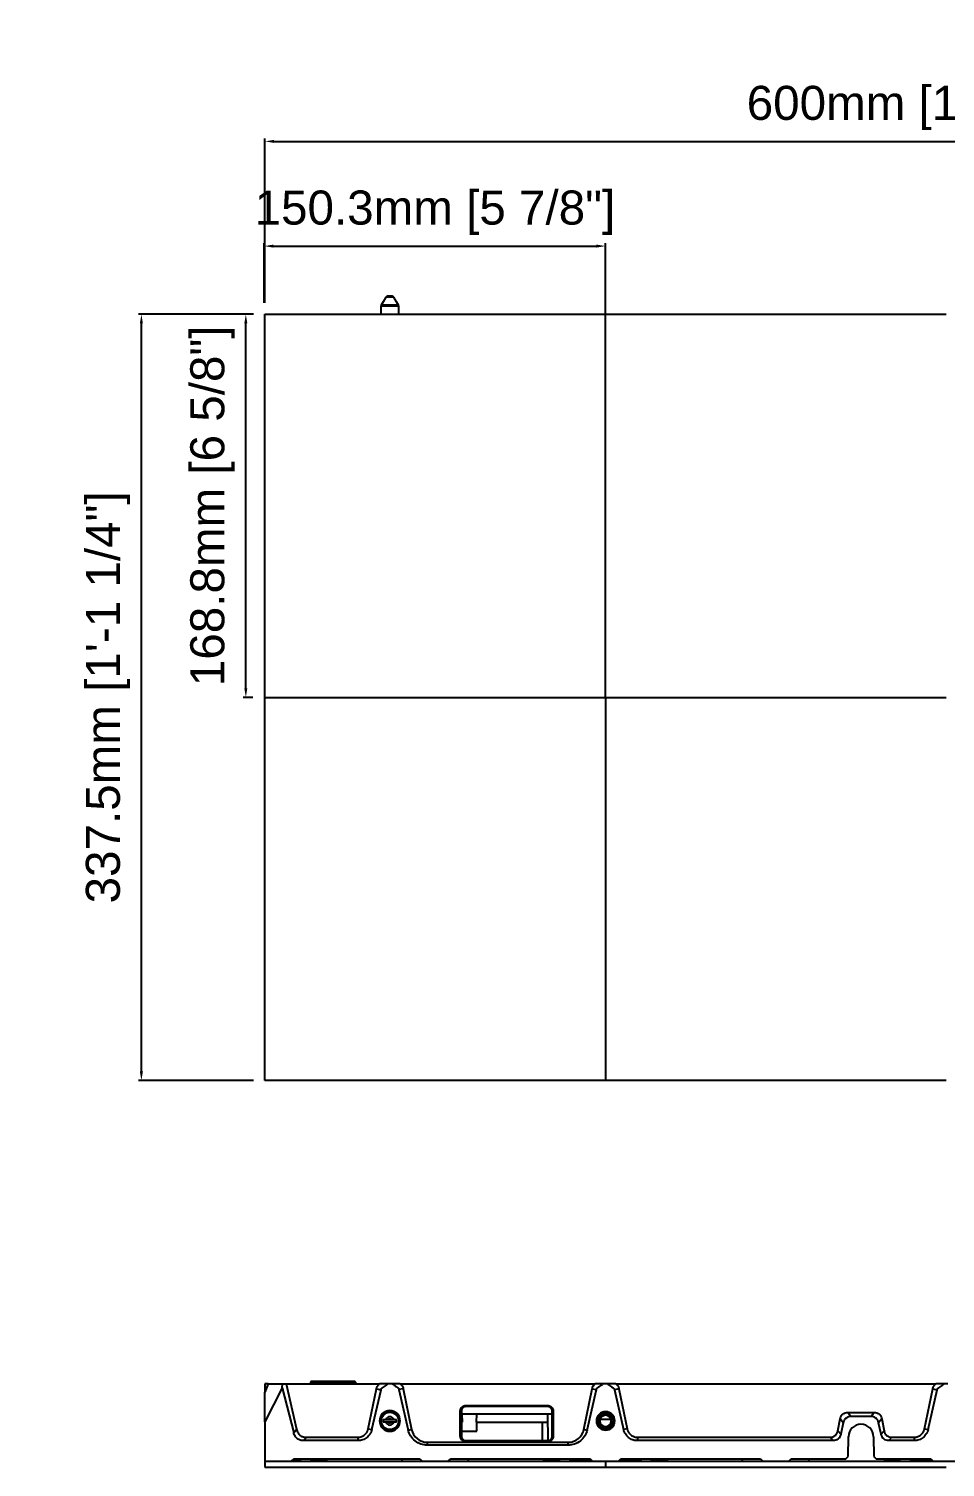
# Model space of a CAD drawing. Header units: millimetres. Extents: x 9226 to 36041, y 16031 to 21779.
# Drawn here: x 9997 to 10400, y 16744 to 17378 of the extents above; entities that cross this region are included whole.
import ezdxf

# ---------------------------------------------------------------- set-up
doc = ezdxf.new("R2010")
doc.units = ezdxf.units.MM
doc.styles.get("Standard").update_dxf_attribs({"font": 'arial.ttf'})
doc.dimstyles.new('ISO-15', dxfattribs={"dimtxt": 15, "dimasz": 4, "dimexe": 1.25, "dimexo": 5, "dimgap": 5, "dimtad": 1, "dimtoh": 1, "dimdec": 1, "dimdsep": 46, "dimtxsty": 'Standard', "dimcen": 2.5, "dimadec": 0, "dimazin": 0, "dimtfac": 1, "dimtdec": 1, "dimtmove": 0, "dimatfit": 3, "dimfxl": 1, "dimarcsym": 0})

# ---------------------------------------------------------------- blocks, each defined once
blk = doc.blocks.new('*D286')
at = {"color": 0, "lineweight": -2, "transparency": 16777216}
for p, q in [((10100.25, 17257.18), (10100.25, 17283.43)), ((10250.55, 17257.18), (10250.55, 17283.43)), ((10104.25, 17282.18), (10246.55, 17282.18))]:
    blk.add_line(p, q, dxfattribs=at)
at = {"color": 0, "transparency": 16777216}
for points in [[(10104.25, 17282.84), (10104.25, 17281.51), (10100.25, 17282.18)], [(10246.55, 17282.84), (10246.55, 17281.51), (10250.55, 17282.18)]]:
    blk.add_solid(points, dxfattribs=at)
at = {"layer": 'Defpoints', "color": 0, "transparency": 16777216}
for p in [(10250.55, 17282.18), (10100.25, 17252.18), (10250.55, 17252.18)]:
    blk.add_point(p, dxfattribs=at)
at = {"color": 0, "lineweight": -3, "transparency": 16777216, "insert": (10175.4, 17296.89), "char_height": 15, "attachment_point": 5}
blk.add_mtext('150.3mm [5 7/8"]', dxfattribs=at)
blk = doc.blocks.new('*D287')
at = {"color": 0, "lineweight": -2, "transparency": 16777216}
for p, q in [((10100.55, 17257.18), (10100.55, 17329.54)), ((10104.55, 17328.29), (10696.55, 17328.29)), ((10700.55, 17257.18), (10700.55, 17329.54))]:
    blk.add_line(p, q, dxfattribs=at)
at = {"color": 0, "transparency": 16777216}
for points in [[(10104.55, 17328.96), (10104.55, 17327.62), (10100.55, 17328.29)], [(10696.55, 17328.96), (10696.55, 17327.62), (10700.55, 17328.29)]]:
    blk.add_solid(points, dxfattribs=at)
at = {"layer": 'Defpoints', "color": 0, "transparency": 16777216}
for p in [(10700.55, 17328.29), (10100.55, 17252.18), (10700.55, 17252.18)]:
    blk.add_point(p, dxfattribs=at)
at = {"color": 0, "lineweight": -3, "transparency": 16777216, "insert": (10400.55, 17343), "char_height": 15, "attachment_point": 5}
blk.add_mtext('600mm [1\'-11 5/8"]', dxfattribs=at)
blk = doc.blocks.new('*D288')
at = {"color": 0, "lineweight": -2, "transparency": 16777216}
for p, q in [((10095.55, 17252.18), (10090.87, 17252.18)), ((10092.12, 17087.43), (10092.12, 17248.18)), ((10095.25, 17083.43), (10090.87, 17083.43))]:
    blk.add_line(p, q, dxfattribs=at)
at = {"color": 0, "transparency": 16777216}
for points in [[(10091.45, 17248.18), (10092.78, 17248.18), (10092.12, 17252.18)], [(10091.45, 17087.43), (10092.78, 17087.43), (10092.12, 17083.43)]]:
    blk.add_solid(points, dxfattribs=at)
at = {"layer": 'Defpoints', "color": 0, "transparency": 16777216}
for p in [(10092.12, 17252.18), (10100.55, 17252.18), (10100.25, 17083.43)]:
    blk.add_point(p, dxfattribs=at)
at = {"color": 0, "lineweight": -3, "transparency": 16777216, "insert": (10077.41, 17167.8), "char_height": 15, "attachment_point": 5, "rotation": 90}
blk.add_mtext('168.8mm [6 5/8"]', dxfattribs=at)
blk = doc.blocks.new('*D289')
at = {"color": 0, "lineweight": -2, "transparency": 16777216}
for p, q in [((10095.25, 17252.18), (10044.87, 17252.18)), ((10046.12, 16918.68), (10046.12, 17248.18)), ((10095.55, 16914.68), (10044.87, 16914.68))]:
    blk.add_line(p, q, dxfattribs=at)
at = {"color": 0, "transparency": 16777216}
for points in [[(10045.45, 17248.18), (10046.78, 17248.18), (10046.12, 17252.18)], [(10045.45, 16918.68), (10046.78, 16918.68), (10046.12, 16914.68)]]:
    blk.add_solid(points, dxfattribs=at)
at = {"layer": 'Defpoints', "color": 0, "transparency": 16777216}
for p in [(10046.12, 17252.18), (10100.25, 17252.18), (10100.55, 16914.68)]:
    blk.add_point(p, dxfattribs=at)
at = {"color": 0, "lineweight": -3, "transparency": 16777216, "insert": (10031.41, 17083.43), "char_height": 15, "attachment_point": 5, "rotation": 90}
blk.add_mtext('337.5mm [1\'-1 1/4"]', dxfattribs=at)

msp = doc.modelspace()

# ---------------------------------------------------------------- linework, layer by layer
at = {"color": 3, "lineweight": -3, "ltscale": 40}
msp.add_line((10250.553, 17252.476), (10250.553, 17282.676), dxfattribs=at)
msp.add_line((10250.553, 17252.476), (10250.553, 17282.676), dxfattribs=at)
at = {"color": 7, "linetype": 'Continuous', "lineweight": -3}
for p, q in [((10152.585, 17257.676), (10151.737, 17256.208)), ((10152.585, 17257.676), (10152.646, 17257.676)), ((10153.841, 17259.676), (10152.646, 17257.676)), ((10157.265, 17259.676), (10153.841, 17259.676)), ((10158.46, 17257.676), (10157.265, 17259.676)), ((10158.46, 17257.676), (10158.522, 17257.676)), ((10159.369, 17256.208), (10158.522, 17257.676)), ((10100.553, 17083.426), (10100.553, 17252.176)), ((10100.553, 17252.176), (10250.553, 17252.176)), ((10151.603, 17255.708), (10151.603, 17252.176)), ((10159.503, 17252.176), (10159.503, 17255.708)), ((10250.553, 17083.426), (10250.553, 17252.176)), ((10250.553, 17252.176), (10400.553, 17252.176)), ((10100.553, 16914.676), (10100.553, 17083.426)), ((10100.553, 17083.426), (10250.553, 17083.426)), ((10250.553, 17083.426), (10250.553, 16914.676)), ((10250.553, 17083.426), (10400.553, 17083.426)), ((10250.553, 16914.676), (10100.553, 16914.676)), ((10400.553, 16914.676), (10250.553, 16914.676)), ((10125.553, 16782.076), (10120.772, 16782.076)), ((10125.553, 16782.076), (10125.553, 16781.498)), ((10135.534, 16782.076), (10125.553, 16782.076)), ((10135.534, 16782.076), (10135.534, 16781.498)), ((10140.334, 16782.076), (10135.553, 16782.076)), ((10101.898, 16781.076), (10100.553, 16777.474)), ((10101.888, 16781.076), (10100.553, 16781.076)), ((10108.095, 16779.398), (10100.553, 16764.376)), ((10100.553, 16778.51), (10100.553, 16777.474)), ((10100.553, 16764.376), (10100.553, 16777.474)), ((10101.898, 16781.076), (10108.311, 16781.076)), ((10108.095, 16779.398), (10108.311, 16781.076)), ((10108.095, 16779.398), (10113.2, 16759.528)), ((10108.311, 16781.076), (10109.848, 16781.076)), ((10109.848, 16781.076), (10114.436, 16761.121)), ((10109.848, 16781.076), (10151.023, 16781.076)), ((10120.59, 16781.498), (10120.553, 16781.076)), ((10125.553, 16781.498), (10120.59, 16781.498)), ((10135.534, 16781.498), (10125.553, 16781.498)), ((10125.553, 16781.498), (10125.553, 16781.076)), ((10135.534, 16781.498), (10135.534, 16781.076)), ((10140.516, 16781.498), (10140.553, 16781.076)), ((10146.069, 16761.321), (10149.652, 16778.971)), ((10147.627, 16760.963), (10151.66, 16778.51)), ((10149.652, 16778.971), (10151.66, 16778.51)), ((10154.765, 16781.076), (10151.023, 16781.076)), ((10156.688, 16781.076), (10154.765, 16781.076)), ((10161.454, 16778.971), (10159.547, 16778.638)), ((10159.547, 16778.638), (10163.634, 16760.726)), ((10160.081, 16781.076), (10246.026, 16781.076)), ((10161.454, 16778.971), (10165.105, 16760.983)), ((10241.001, 16760.983), (10244.652, 16778.971)), ((10242.472, 16760.726), (10246.56, 16778.638)), ((10244.652, 16778.971), (10246.56, 16778.638)), ((10251.341, 16781.076), (10249.418, 16781.076)), ((10255.083, 16781.076), (10251.341, 16781.076)), ((10256.454, 16778.971), (10254.446, 16778.51)), ((10254.446, 16778.51), (10258.479, 16760.963)), ((10255.083, 16781.076), (10396.023, 16781.076)), ((10256.454, 16778.971), (10260.037, 16761.321)), ((10391.069, 16761.321), (10394.652, 16778.971)), ((10392.627, 16760.963), (10396.66, 16778.51)), ((10394.652, 16778.971), (10396.66, 16778.51)), ((10399.765, 16781.076), (10396.023, 16781.076)), ((10401.341, 16781.076), (10399.765, 16781.076)), ((10155.553, 16768.826), (10155.553, 16769.326)), ((10189.053, 16771.563), (10225.053, 16771.563)), ((10189.053, 16771.076), (10189.053, 16771.563)), ((10225.053, 16771.076), (10189.053, 16771.076)), ((10225.053, 16771.563), (10225.053, 16771.076)), ((10100.553, 16764.376), (10100.553, 16746.976)), ((10152.646, 16765.376), (10153.841, 16765.376)), ((10153.841, 16764.176), (10152.646, 16764.176)), ((10154.819, 16765.376), (10156.287, 16765.376)), ((10156.287, 16764.176), (10154.819, 16764.176)), ((10157.265, 16765.376), (10158.46, 16765.376)), ((10158.46, 16764.176), (10157.265, 16764.176)), ((10186.579, 16758.088), (10186.579, 16769.088)), ((10187.053, 16769.076), (10187.053, 16758.076)), ((10227.053, 16767.776), (10187.053, 16767.776)), ((10187.053, 16764.276), (10187.327, 16764.276)), ((10187.262, 16760.326), (10187.193, 16764.276)), ((10187.282, 16767.776), (10187.327, 16764.276)), ((10193.779, 16764.276), (10193.825, 16767.776)), ((10193.779, 16764.276), (10225.193, 16764.276)), ((10193.845, 16760.326), (10193.913, 16764.276)), ((10222.853, 16756.076), (10222.71, 16764.276)), ((10225.335, 16756.12), (10225.132, 16767.776)), ((10227.053, 16758.076), (10227.053, 16769.076)), ((10227.528, 16769.088), (10227.528, 16758.088)), ((10248.199, 16763.935), (10248.171, 16765.534)), ((10248.185, 16765.576), (10252.922, 16765.576)), ((10250.553, 16768.326), (10250.553, 16768.826)), ((10250.553, 16767.276), (10250.553, 16767.776)), ((10252.935, 16765.534), (10252.908, 16763.935)), ((10352.899, 16760.44), (10353.885, 16765.657)), ((10355.267, 16763.946), (10353.885, 16765.657)), ((10355.267, 16763.946), (10354.17, 16758.865)), ((10357.28, 16768.522), (10358.723, 16766.735)), ((10357.28, 16768.522), (10368.826, 16768.522)), ((10367.384, 16766.735), (10358.723, 16766.735)), ((10367.384, 16766.735), (10368.826, 16768.522)), ((10372.221, 16765.657), (10370.84, 16763.946)), ((10371.936, 16758.865), (10370.84, 16763.946)), ((10372.221, 16765.657), (10373.207, 16760.44)), ((10113.2, 16759.528), (10114.436, 16761.121)), ((10118.815, 16757.576), (10117.652, 16756.076)), ((10118.815, 16757.576), (10141.487, 16757.576)), ((10141.487, 16757.576), (10141.487, 16756.076)), ((10146.069, 16761.321), (10147.627, 16760.963)), ((10155.553, 16760.726), (10155.553, 16760.226)), ((10163.634, 16760.726), (10165.105, 16760.983)), ((10187.262, 16760.326), (10193.845, 16760.326)), ((10241.001, 16760.983), (10242.472, 16760.726)), ((10250.553, 16762.276), (10250.553, 16761.776)), ((10250.553, 16761.226), (10250.553, 16760.726)), ((10260.037, 16761.321), (10258.479, 16760.963)), ((10264.619, 16757.576), (10264.619, 16756.076)), ((10264.619, 16757.576), (10349.503, 16757.576)), ((10350.714, 16756.076), (10349.503, 16757.576)), ((10352.899, 16760.44), (10354.17, 16758.865)), ((10357.401, 16749.075), (10357.553, 16757.776)), ((10357.553, 16757.776), (10357.556, 16757.967)), ((10368.553, 16757.776), (10368.55, 16757.967)), ((10368.553, 16757.776), (10368.705, 16749.075)), ((10371.936, 16758.865), (10373.207, 16760.44)), ((10376.603, 16757.576), (10375.392, 16756.076)), ((10376.603, 16757.576), (10386.487, 16757.576)), ((10386.487, 16757.576), (10386.487, 16756.076)), ((10391.069, 16761.321), (10392.627, 16760.963)), ((10141.487, 16756.076), (10117.652, 16756.076)), ((10171.966, 16755.377), (10171.966, 16754.078)), ((10171.966, 16755.377), (10234.141, 16755.377)), ((10234.141, 16754.078), (10171.966, 16754.078)), ((10189.053, 16756.076), (10189.053, 16755.614)), ((10189.053, 16756.076), (10225.053, 16756.076)), ((10225.053, 16755.614), (10189.053, 16755.614)), ((10225.053, 16755.614), (10225.053, 16756.076)), ((10234.141, 16754.078), (10234.141, 16755.377)), ((10350.714, 16756.076), (10264.619, 16756.076)), ((10386.487, 16756.076), (10375.392, 16756.076)), ((10100.553, 16746.976), (10250.553, 16746.976)), ((10100.553, 16746.976), (10100.553, 16744.376)), ((10100.553, 16746.976), (10112.253, 16746.976)), ((10100.553, 16744.376), (10250.553, 16744.376)), ((10112.253, 16746.976), (10113.353, 16748.076)), ((10113.253, 16747.976), (10116.553, 16747.976)), ((10113.353, 16748.076), (10168.753, 16748.076)), ((10115.553, 16746.976), (10115.553, 16747.976)), ((10116.553, 16747.976), (10116.553, 16748.076)), ((10120.491, 16747.676), (10120.484, 16748.076)), ((10120.491, 16747.676), (10122.991, 16747.676)), ((10121.803, 16747.676), (10121.803, 16746.976)), ((10122.991, 16747.676), (10122.984, 16748.076)), ((10122.991, 16747.676), (10128.115, 16747.676)), ((10124.303, 16747.676), (10124.303, 16746.976)), ((10126.803, 16747.676), (10126.803, 16746.976)), ((10128.115, 16747.676), (10128.122, 16748.076)), ((10160.903, 16746.976), (10160.903, 16748.076)), ((10168.753, 16748.076), (10169.853, 16746.976)), ((10169.853, 16746.976), (10181.253, 16746.976)), ((10181.253, 16746.976), (10182.353, 16748.076)), ((10182.353, 16748.076), (10243.753, 16748.076)), ((10190.203, 16746.976), (10190.203, 16748.076)), ((10223, 16747.676), (10222.993, 16748.076)), ((10223, 16747.676), (10225.483, 16747.676)), ((10224.303, 16747.676), (10224.303, 16746.976)), ((10225.483, 16747.676), (10225.476, 16748.076)), ((10225.483, 16747.676), (10230.624, 16747.676)), ((10226.803, 16747.676), (10226.803, 16746.976)), ((10229.303, 16747.676), (10229.303, 16746.976)), ((10230.624, 16747.676), (10230.631, 16748.076)), ((10234.553, 16748.076), (10234.553, 16747.976)), ((10234.553, 16747.976), (10243.853, 16747.976)), ((10235.553, 16747.976), (10235.553, 16746.976)), ((10243.553, 16746.976), (10243.553, 16747.976)), ((10243.753, 16748.076), (10244.853, 16746.976)), ((10244.853, 16746.976), (10256.253, 16746.976)), ((10250.553, 16746.976), (10400.553, 16746.976)), ((10250.553, 16746.976), (10250.553, 16744.376)), ((10250.553, 16744.376), (10400.553, 16744.376)), ((10256.253, 16746.976), (10257.353, 16748.076)), ((10257.253, 16747.976), (10266.553, 16747.976)), ((10257.353, 16748.076), (10318.753, 16748.076)), ((10257.553, 16747.976), (10257.553, 16746.976)), ((10265.553, 16746.976), (10265.553, 16747.976)), ((10266.553, 16747.976), (10266.553, 16748.076)), ((10270.404, 16747.676), (10270.397, 16748.076)), ((10270.404, 16747.676), (10275.702, 16747.676)), ((10271.803, 16747.676), (10271.803, 16746.976)), ((10274.303, 16747.676), (10274.303, 16746.976)), ((10275.702, 16747.676), (10275.709, 16748.076)), ((10275.702, 16747.676), (10278.106, 16747.676)), ((10276.803, 16747.676), (10276.803, 16746.976)), ((10278.106, 16747.676), (10278.113, 16748.076)), ((10310.903, 16746.976), (10310.903, 16748.076)), ((10318.753, 16748.076), (10319.853, 16746.976)), ((10319.853, 16746.976), (10331.253, 16746.976)), ((10331.253, 16746.976), (10332.353, 16748.076)), ((10332.353, 16748.076), (10356.384, 16748.076)), ((10340.203, 16746.976), (10340.203, 16748.076)), ((10356.384, 16748.076), (10357.401, 16749.075)), ((10368.705, 16749.075), (10369.722, 16748.076)), ((10369.722, 16748.076), (10393.753, 16748.076)), ((10373.105, 16747.676), (10373.098, 16748.076)), ((10373.105, 16747.676), (10378.002, 16747.676)), ((10374.303, 16747.676), (10374.303, 16746.976)), ((10376.803, 16747.676), (10376.803, 16746.976)), ((10378.002, 16747.676), (10378.009, 16748.076)), ((10378.002, 16747.676), (10380.502, 16747.676)), ((10379.303, 16747.676), (10379.303, 16746.976)), ((10380.502, 16747.676), (10380.509, 16748.076)), ((10384.553, 16748.076), (10384.553, 16747.976)), ((10384.553, 16747.976), (10393.853, 16747.976)), ((10385.553, 16747.976), (10385.553, 16746.976)), ((10393.553, 16746.976), (10393.553, 16747.976)), ((10393.753, 16748.076), (10394.853, 16746.976)), ((10394.853, 16746.976), (10406.253, 16746.976))]:
    msp.add_line(p, q, dxfattribs=at)
at = {"color": 8, "linetype": 'Continuous', "lineweight": -3}
for p, q in [((10159.503, 17255.708), (10151.603, 17255.708)), ((10155.519, 17256.208), (10151.737, 17256.208)), ((10159.369, 17256.208), (10155.519, 17256.208)), ((10100.975, 16778.604), (10100.553, 16778.51))]:
    msp.add_line(p, q, dxfattribs=at)
at = {"color": 7, "linetype": 'Continuous', "lineweight": -3, "flags": 128}
for points in [[(10187.053, 16769.076), (10186.787, 16769.083), (10186.579, 16769.088)], [(10227.528, 16769.088), (10227.262, 16769.081), (10227.053, 16769.076)], [(10187.053, 16758.076), (10186.787, 16758.083), (10186.579, 16758.088)], [(10227.528, 16758.088), (10227.262, 16758.081), (10227.053, 16758.076)]]:
    msp.add_lwpolyline(points, dxfattribs=at)
at = {"color": 7, "linetype": 'Continuous', "lineweight": -3}
for radius in [3.95, 3.816]:
    msp.add_circle((10155.553, 16764.776), radius, dxfattribs=at)
for centre, radius, start, end in [((10152.603, 17255.708), 1, 150, 180), ((10158.503, 17255.708), 1, 0, 30), ((10121.985, 16781.376), 1.4, 150, 175), ((10139.122, 16781.376), 1.4, 5, 30), ((10155.553, 16764.776), 4.55, 90, 270), ((10155.553, 16764.776), 4.55, 270, 90), ((10155.553, 16764.776), 4.05, 90, 270), ((10155.553, 16764.776), 2.969, 168.338926, 191.661074), ((10155.553, 16764.776), 1.814, 19.317157, 160.682834), ((10155.553, 16764.776), 1.814, 199.317168, 340.682826), ((10155.553, 16764.776), 4.05, 270, 90), ((10155.553, 16764.776), 2.969, 348.338926, 11.661074), ((10250.553, 16764.776), 4.05, 90, 270), ((10250.553, 16764.776), 3.55, 90, 270), ((10250.553, 16764.776), 3, 90, 270), ((10250.553, 16764.776), 2.5, 90, 270), ((10250.553, 16764.776), 4.05, 270, 90), ((10250.553, 16764.776), 3.55, 270, 90), ((10250.553, 16764.776), 3, 270, 90), ((10250.553, 16764.776), 2.5, 270, 90), ((10363.053, 16757.776), 5.5, 0, 180), ((10171.965, 16762.376), 6.999, 191.482413, 270.00724), ((10234.142, 16762.376), 6.999, 269.99276, 348.517587)]:
    msp.add_arc(centre, radius, start, end, dxfattribs=at)
for points, knots in [([(10154.819, 17260.176), (10154.648, 17260.159), (10154.36, 17260.132), (10154.025, 17259.923), (10153.898, 17259.752), (10153.841, 17259.676)], [0, 0, 0, 0, 0.4449972, 0.7507357, 1, 1, 1, 1]), ([(10156.287, 17260.176), (10156.239, 17260.176), (10156.144, 17260.176), (10155.962, 17260.176), (10155.763, 17260.176), (10155.553, 17260.176), (10155.343, 17260.176), (10155.144, 17260.176), (10154.962, 17260.176), (10154.867, 17260.176), (10154.819, 17260.176)], [0, 0, 0, 0, 0.1249164, 0.249994, 0.3748307, 0.4999966, 0.6248363, 0.7499908, 0.8749186, 1, 1, 1, 1]), ([(10157.265, 17259.676), (10157.196, 17259.766), (10157.057, 17259.948), (10156.746, 17260.115), (10156.48, 17260.172), (10156.324, 17260.175), (10156.287, 17260.176)], [0, 0, 0, 0, 0.2959967, 0.5914639, 0.9026307, 1, 1, 1, 1]), ([(10140.334, 16782.076), (10140.334, 16782.075), (10139.826, 16782.076), (10138.021, 16782.076), (10136.812, 16782.075), (10135.534, 16782.076)], [0, 0, 0, 0, 0.5, 0.5, 1, 1, 1, 1]), ([(10100.553, 16781.076), (10100.553, 16780.852), (10100.553, 16780.429), (10100.555, 16779.896), (10100.557, 16779.473), (10100.554, 16779.222), (10100.552, 16778.996), (10100.561, 16778.914), (10100.562, 16778.818), (10100.555, 16778.731), (10100.553, 16778.623), (10100.553, 16778.555), (10100.553, 16778.51)], [0, 0, 0, 0, 0.289629, 0.546849, 0.6914899, 0.839411, 0.8686776, 0.8977948, 0.9162387, 0.9485969, 0.9657607, 1, 1, 1, 1]), ([(10140.516, 16781.498), (10140.516, 16781.498), (10139.979, 16781.498), (10138.135, 16781.498), (10136.842, 16781.498), (10135.534, 16781.498)], [0, 0, 0, 0, 0.5, 0.5, 1, 1, 1, 1]), ([(10149.652, 16778.971), (10149.665, 16779.031), (10149.691, 16779.149), (10149.742, 16779.323), (10149.802, 16779.494), (10149.872, 16779.663), (10149.951, 16779.828), (10150.04, 16779.991), (10150.162, 16780.19), (10150.325, 16780.417), (10150.537, 16780.661), (10150.768, 16780.884), (10150.938, 16781.012), (10151.023, 16781.076)], [0, 0, 0, 0, 0.07062653, 0.14111732, 0.21168468, 0.28254019, 0.35389289, 0.42594749, 0.49890279, 0.62636848, 0.75162105, 0.8757814, 1, 1, 1, 1]), ([(10151.66, 16778.51), (10151.698, 16778.693), (10151.775, 16778.866), (10151.936, 16779.092), (10151.998, 16779.162), (10152.134, 16779.287), (10152.212, 16779.34), (10152.595, 16779.601), (10153.483, 16780.204), (10154.277, 16780.744), (10154.765, 16781.076)], [0, 0, 0, 0, 0.125, 0.125, 0.1875, 0.1875, 0.25, 0.25, 0.5, 1, 1, 1, 1]), ([(10160.081, 16781.076), (10159.94, 16781.078), (10159.799, 16781.076), (10159.516, 16781.076), (10159.374, 16781.076), (10158.95, 16781.076), (10158.667, 16781.076), (10157.82, 16781.076), (10157.254, 16781.076), (10156.688, 16781.076)], [0, 0, 0, 0, 0.125, 0.125, 0.25, 0.25, 0.5, 0.5, 1, 1, 1, 1]), ([(10156.688, 16781.076), (10157.053, 16780.823), (10157.418, 16780.571), (10157.965, 16780.193), (10158.147, 16780.067), (10158.42, 16779.878), (10158.512, 16779.815), (10158.695, 16779.689), (10158.791, 16779.622), (10158.941, 16779.518), (10158.999, 16779.476), (10159.057, 16779.43), (10159.072, 16779.418), (10159.093, 16779.401), (10159.113, 16779.383), (10159.197, 16779.302), (10159.26, 16779.23), (10159.427, 16778.993), (10159.504, 16778.822), (10159.547, 16778.638)], [0, 0, 0, 0, 0.25, 0.25, 0.375, 0.375, 0.4375, 0.4375, 0.5, 0.5, 0.5625, 0.5625, 0.59375, 0.59375, 0.625, 0.625, 0.75, 0.75, 1, 1, 1, 1]), ([(10160.081, 16781.076), (10160.168, 16781.012), (10160.253, 16780.947), (10160.416, 16780.809), (10160.493, 16780.735), (10160.715, 16780.504), (10160.85, 16780.335), (10161.203, 16779.794), (10161.368, 16779.396), (10161.454, 16778.971)], [0, 0, 0, 0, 0.125, 0.125, 0.25, 0.25, 0.5, 0.5, 1, 1, 1, 1]), ([(10244.652, 16778.971), (10244.737, 16779.391), (10244.905, 16779.795), (10245.256, 16780.334), (10245.389, 16780.501), (10245.61, 16780.732), (10245.688, 16780.807), (10245.852, 16780.946), (10245.938, 16781.012), (10246.026, 16781.076)], [0, 0, 0, 0, 0.5, 0.5, 0.75, 0.75, 0.875, 0.875, 1, 1, 1, 1]), ([(10249.418, 16781.076), (10248.853, 16781.076), (10248.287, 16781.076), (10247.439, 16781.076), (10247.156, 16781.076), (10246.732, 16781.077), (10246.591, 16781.077), (10246.308, 16781.077), (10246.167, 16781.078), (10246.026, 16781.076)], [0, 0, 0, 0, 0.5, 0.5, 0.75, 0.75, 0.875, 0.875, 1, 1, 1, 1]), ([(10246.56, 16778.638), (10246.569, 16778.677), (10246.589, 16778.752), (10246.628, 16778.858), (10246.672, 16778.956), (10246.719, 16779.045), (10246.768, 16779.124), (10246.818, 16779.194), (10246.866, 16779.254), (10246.911, 16779.307), (10246.954, 16779.352), (10246.991, 16779.387), (10247.021, 16779.415), (10247.061, 16779.448), (10247.141, 16779.509), (10247.298, 16779.618), (10247.537, 16779.783), (10247.883, 16780.02), (10248.517, 16780.456), (10249.045, 16780.819), (10249.418, 16781.076)], [0, 0, 0, 0, 0.0310903, 0.0607071, 0.0886723, 0.1148492, 0.1391415, 0.1614878, 0.1817905, 0.1998697, 0.2158807, 0.2303197, 0.239612, 0.2480074, 0.2709001, 0.3179023, 0.3979784, 0.4985347, 0.6456163, 1, 1, 1, 1]), ([(10251.341, 16781.076), (10251.667, 16780.852), (10252.284, 16780.429), (10253.067, 16779.896), (10253.684, 16779.473), (10254.056, 16779.222), (10254.227, 16778.996), (10254.292, 16778.914), (10254.346, 16778.818), (10254.378, 16778.731), (10254.416, 16778.623), (10254.434, 16778.555), (10254.446, 16778.51)], [0, 0, 0, 0, 0.289629, 0.546849, 0.6914899, 0.839411, 0.8686776, 0.8977948, 0.9162387, 0.9485969, 0.9657607, 1, 1, 1, 1]), ([(10255.083, 16781.076), (10255.132, 16781.04), (10255.23, 16780.968), (10255.368, 16780.851), (10255.501, 16780.727), (10255.627, 16780.595), (10255.747, 16780.456), (10255.86, 16780.309), (10255.992, 16780.117), (10256.134, 16779.877), (10256.272, 16779.585), (10256.382, 16779.283), (10256.43, 16779.075), (10256.454, 16778.971)], [0, 0, 0, 0, 0.0707591, 0.1413361, 0.2119424, 0.2827893, 0.3540861, 0.4260378, 0.4988442, 0.6260874, 0.751275, 0.8755299, 1, 1, 1, 1]), ([(10394.652, 16778.971), (10394.665, 16779.031), (10394.691, 16779.149), (10394.742, 16779.323), (10394.802, 16779.494), (10394.872, 16779.663), (10394.951, 16779.828), (10395.04, 16779.991), (10395.162, 16780.19), (10395.325, 16780.417), (10395.537, 16780.661), (10395.768, 16780.884), (10395.938, 16781.012), (10396.023, 16781.076)], [0, 0, 0, 0, 0.0706265, 0.1411173, 0.2116847, 0.2825402, 0.3538929, 0.4259475, 0.4989028, 0.6263685, 0.7516211, 0.8757814, 1, 1, 1, 1]), ([(10396.66, 16778.51), (10396.698, 16778.693), (10396.775, 16778.866), (10396.936, 16779.092), (10396.998, 16779.162), (10397.134, 16779.287), (10397.212, 16779.34), (10397.595, 16779.601), (10398.483, 16780.204), (10399.277, 16780.744), (10399.765, 16781.076)], [0, 0, 0, 0, 0.125, 0.125, 0.1875, 0.1875, 0.25, 0.25, 0.5, 1, 1, 1, 1]), ([(10186.579, 16769.088), (10186.58, 16769.142), (10186.582, 16769.249), (10186.598, 16769.409), (10186.625, 16769.567), (10186.662, 16769.725), (10186.71, 16769.881), (10186.806, 16770.136), (10186.984, 16770.473), (10187.292, 16770.849), (10187.668, 16771.157), (10188.029, 16771.347), (10188.335, 16771.459), (10188.572, 16771.519), (10188.811, 16771.556), (10188.972, 16771.56), (10189.053, 16771.563)], [0, 0, 0, 0, 0.0414226, 0.0827214, 0.1240802, 0.165682, 0.2077067, 0.2503288, 0.3760422, 0.5000512, 0.6237435, 0.7495003, 0.8130207, 0.8755356, 0.9376549, 1, 1, 1, 1]), ([(10189.053, 16771.076), (10189.004, 16771.074), (10188.905, 16771.072), (10188.753, 16771.055), (10188.596, 16771.025), (10188.436, 16770.98), (10188.274, 16770.92), (10188.111, 16770.843), (10187.951, 16770.748), (10187.795, 16770.634), (10187.646, 16770.501), (10187.506, 16770.349), (10187.379, 16770.177), (10187.268, 16769.987), (10187.176, 16769.779), (10187.107, 16769.556), (10187.062, 16769.32), (10187.056, 16769.158), (10187.053, 16769.076)], [0, 0, 0, 0, 0.0464851, 0.0951047, 0.1458591, 0.1987486, 0.2537734, 0.3109336, 0.3702295, 0.4316611, 0.4952284, 0.5609314, 0.6287703, 0.6987449, 0.7708553, 0.8451013, 0.9214829, 1, 1, 1, 1]), ([(10225.053, 16771.563), (10225.107, 16771.562), (10225.214, 16771.56), (10225.374, 16771.543), (10225.532, 16771.517), (10225.69, 16771.479), (10225.846, 16771.431), (10226.1, 16771.335), (10226.438, 16771.158), (10226.814, 16770.85), (10227.122, 16770.473), (10227.312, 16770.113), (10227.424, 16769.806), (10227.483, 16769.57), (10227.521, 16769.33), (10227.525, 16769.169), (10227.528, 16769.088)], [0, 0, 0, 0, 0.0414085, 0.0826934, 0.1240388, 0.1656279, 0.2076406, 0.2502517, 0.375941, 0.4999416, 0.6236422, 0.7494231, 0.8129603, 0.875494, 0.9376336, 1, 1, 1, 1]), ([(10227.053, 16769.076), (10227.052, 16769.121), (10227.05, 16769.212), (10227.036, 16769.346), (10227.014, 16769.477), (10226.983, 16769.604), (10226.945, 16769.727), (10226.9, 16769.846), (10226.849, 16769.959), (10226.791, 16770.068), (10226.728, 16770.171), (10226.66, 16770.268), (10226.588, 16770.359), (10226.512, 16770.445), (10226.433, 16770.525), (10226.351, 16770.599), (10226.266, 16770.667), (10226.18, 16770.729), (10226.092, 16770.785), (10226.004, 16770.836), (10225.914, 16770.881), (10225.825, 16770.921), (10225.735, 16770.956), (10225.646, 16770.986), (10225.558, 16771.012), (10225.47, 16771.032), (10225.384, 16771.049), (10225.299, 16771.061), (10225.215, 16771.069), (10225.134, 16771.075), (10225.08, 16771.075), (10225.053, 16771.076)], [0, 0, 0, 0, 0.0435902, 0.08652971, 0.12881854, 0.1704567, 0.21144419, 0.25178104, 0.29146724, 0.33050282, 0.36888779, 0.40662217, 0.44370597, 0.48013922, 0.51592194, 0.55105414, 0.58553587, 0.61936713, 0.65254797, 0.68507842, 0.71695852, 0.74818829, 0.77876778, 0.80869704, 0.83797612, 0.86660507, 0.89458394, 0.9219128, 0.94859171, 0.97462075, 1, 1, 1, 1]), ([(10153.841, 16765.376), (10153.911, 16765.376), (10154.049, 16765.376), (10154.36, 16765.376), (10154.626, 16765.376), (10154.782, 16765.376), (10154.819, 16765.376)], [0, 0, 0, 0, 0.2960001, 0.5914594, 0.9026425, 1, 1, 1, 1]), ([(10154.819, 16764.176), (10154.648, 16764.176), (10154.36, 16764.176), (10154.025, 16764.176), (10153.898, 16764.176), (10153.841, 16764.176)], [0, 0, 0, 0, 0.4449972, 0.7507357, 1, 1, 1, 1]), ([(10154.819, 16765.376), (10154.867, 16765.427), (10154.962, 16765.53), (10155.144, 16765.638), (10155.343, 16765.708), (10155.553, 16765.731), (10155.763, 16765.708), (10155.962, 16765.638), (10156.144, 16765.53), (10156.239, 16765.427), (10156.287, 16765.376)], [0, 0, 0, 0, 0.1249229, 0.2500008, 0.3748376, 0.4999949, 0.6248348, 0.7499979, 0.8749184, 1, 1, 1, 1]), ([(10156.287, 16764.176), (10156.239, 16764.124), (10156.144, 16764.021), (10155.962, 16763.913), (10155.763, 16763.843), (10155.553, 16763.82), (10155.343, 16763.843), (10155.144, 16763.913), (10154.962, 16764.021), (10154.867, 16764.124), (10154.819, 16764.176)], [0, 0, 0, 0, 0.1249164, 0.249994, 0.3748307, 0.4999966, 0.6248363, 0.7499908, 0.8749186, 1, 1, 1, 1]), ([(10156.287, 16765.376), (10156.458, 16765.376), (10156.746, 16765.376), (10157.082, 16765.376), (10157.208, 16765.376), (10157.265, 16765.376)], [0, 0, 0, 0, 0.4450055, 0.7507299, 1, 1, 1, 1]), ([(10157.265, 16764.176), (10157.196, 16764.176), (10157.057, 16764.176), (10156.746, 16764.176), (10156.48, 16764.176), (10156.324, 16764.176), (10156.287, 16764.176)], [0, 0, 0, 0, 0.2959967, 0.5914639, 0.9026307, 1, 1, 1, 1]), ([(10353.885, 16765.657), (10353.966, 16766.085), (10354.102, 16766.488), (10354.488, 16767.203), (10354.738, 16767.515), (10355.335, 16768.018), (10355.682, 16768.21), (10356.442, 16768.462), (10356.854, 16768.522), (10357.28, 16768.522)], [0, 0, 0, 0, 0.25, 0.25, 0.5, 0.5, 0.75, 0.75, 1, 1, 1, 1]), ([(10358.723, 16766.735), (10358.296, 16766.735), (10357.883, 16766.677), (10357.118, 16766.431), (10356.766, 16766.245), (10356.159, 16765.755), (10355.903, 16765.451), (10355.501, 16764.754), (10355.357, 16764.362), (10355.267, 16763.946)], [0, 0, 0, 0, 0.25, 0.25, 0.5, 0.5, 0.75, 0.75, 1, 1, 1, 1]), ([(10370.84, 16763.946), (10370.75, 16764.362), (10370.605, 16764.754), (10370.204, 16765.451), (10369.947, 16765.755), (10369.34, 16766.245), (10368.989, 16766.431), (10368.224, 16766.677), (10367.81, 16766.735), (10367.384, 16766.735)], [0, 0, 0, 0, 0.25, 0.25, 0.5, 0.5, 0.75, 0.75, 1, 1, 1, 1]), ([(10368.826, 16768.522), (10369.252, 16768.522), (10369.664, 16768.462), (10370.424, 16768.21), (10370.771, 16768.018), (10371.368, 16767.515), (10371.618, 16767.203), (10372.004, 16766.488), (10372.14, 16766.085), (10372.221, 16765.657)], [0, 0, 0, 0, 0.25, 0.25, 0.5, 0.5, 0.75, 0.75, 1, 1, 1, 1]), ([(10117.652, 16756.076), (10117.117, 16756.076), (10116.596, 16756.148), (10115.628, 16756.451), (10115.182, 16756.681), (10114.401, 16757.286), (10114.068, 16757.661), (10113.534, 16758.523), (10113.334, 16759.009), (10113.2, 16759.528)], [0, 0, 0, 0, 0.25, 0.25, 0.5, 0.5, 0.75, 0.75, 1, 1, 1, 1]), ([(10114.436, 16761.121), (10114.615, 16760.554), (10114.964, 16759.454), (10116.114, 16758.286), (10117.456, 16757.668), (10118.356, 16757.607), (10118.815, 16757.576)], [0, 0, 0, 0, 0.2884448, 0.5605721, 0.7754282, 1, 1, 1, 1]), ([(10141.487, 16757.576), (10141.554, 16757.576), (10141.688, 16757.578), (10141.888, 16757.591), (10142.086, 16757.613), (10142.284, 16757.643), (10142.48, 16757.681), (10142.675, 16757.728), (10142.868, 16757.784), (10143.249, 16757.911), (10143.799, 16758.16), (10144.461, 16758.614), (10145.038, 16759.173), (10145.43, 16759.716), (10145.688, 16760.185), (10145.849, 16760.552), (10145.98, 16760.93), (10146.04, 16761.19), (10146.069, 16761.321)], [0, 0, 0, 0, 0.03136385, 0.06259403, 0.09374844, 0.12488543, 0.15606344, 0.18734066, 0.21877476, 0.25042253, 0.37549029, 0.50020027, 0.62466786, 0.74975631, 0.81266227, 0.87502877, 0.93731955, 1, 1, 1, 1]), ([(10147.627, 16760.963), (10147.608, 16760.886), (10147.572, 16760.733), (10147.506, 16760.507), (10147.432, 16760.284), (10147.35, 16760.064), (10147.26, 16759.848), (10147.162, 16759.635), (10147.056, 16759.425), (10146.941, 16759.219), (10146.677, 16758.782), (10146.203, 16758.152), (10145.43, 16757.424), (10144.547, 16756.833), (10143.769, 16756.487), (10143.162, 16756.297), (10142.751, 16756.198), (10142.334, 16756.127), (10141.912, 16756.084), (10141.629, 16756.078), (10141.487, 16756.076)], [0, 0, 0, 0, 0.027944, 0.0557601, 0.0834869, 0.1111636, 0.1388295, 0.1665238, 0.1942858, 0.2221545, 0.2501682, 0.3750481, 0.5000251, 0.6248208, 0.7498149, 0.8000557, 0.8499661, 0.8997743, 0.9497097, 1, 1, 1, 1]), ([(10171.966, 16754.078), (10171.078, 16754.078), (10170.138, 16754.22), (10168.307, 16754.841), (10167.417, 16755.322), (10165.858, 16756.565), (10165.192, 16757.326), (10164.179, 16758.975), (10163.832, 16759.86), (10163.634, 16760.726)], [0, 0, 0, 0, 0.25, 0.25, 0.5, 0.5, 0.75, 0.75, 1, 1, 1, 1]), ([(10189.053, 16755.614), (10189, 16755.615), (10188.893, 16755.617), (10188.733, 16755.633), (10188.574, 16755.66), (10188.417, 16755.697), (10188.26, 16755.745), (10188.006, 16755.842), (10187.669, 16756.019), (10187.292, 16756.327), (10186.984, 16756.703), (10186.794, 16757.064), (10186.683, 16757.37), (10186.623, 16757.607), (10186.585, 16757.846), (10186.581, 16758.008), (10186.579, 16758.088)], [0, 0, 0, 0, 0.0414085, 0.0826934, 0.1240388, 0.1656279, 0.2076406, 0.2502517, 0.375941, 0.4999416, 0.6236422, 0.7494231, 0.8129603, 0.875494, 0.9376336, 1, 1, 1, 1]), ([(10187.053, 16758.076), (10187.054, 16758.03), (10187.056, 16757.939), (10187.07, 16757.805), (10187.092, 16757.674), (10187.123, 16757.547), (10187.161, 16757.424), (10187.206, 16757.305), (10187.258, 16757.192), (10187.315, 16757.083), (10187.378, 16756.98), (10187.446, 16756.883), (10187.518, 16756.792), (10187.594, 16756.706), (10187.673, 16756.626), (10187.755, 16756.552), (10187.84, 16756.484), (10187.926, 16756.422), (10188.014, 16756.366), (10188.102, 16756.315), (10188.192, 16756.27), (10188.281, 16756.23), (10188.371, 16756.195), (10188.46, 16756.165), (10188.549, 16756.139), (10188.636, 16756.119), (10188.723, 16756.102), (10188.808, 16756.09), (10188.891, 16756.082), (10188.973, 16756.076), (10189.027, 16756.076), (10189.053, 16756.076)], [0, 0, 0, 0, 0.0435902, 0.0865297, 0.1288185, 0.1704567, 0.2114442, 0.251781, 0.2914672, 0.3305028, 0.3688878, 0.4066222, 0.443706, 0.4801392, 0.5159219, 0.5510541, 0.5855359, 0.6193671, 0.652548, 0.6850784, 0.7169585, 0.7481883, 0.7787678, 0.808697, 0.8379761, 0.8666051, 0.8945839, 0.9219128, 0.9485917, 0.9746208, 1, 1, 1, 1]), ([(10187.053, 16758.076), (10187.054, 16758.03), (10187.056, 16757.939), (10187.07, 16757.805), (10187.092, 16757.674), (10187.123, 16757.547), (10187.161, 16757.424), (10187.206, 16757.305), (10187.258, 16757.192), (10187.315, 16757.083), (10187.378, 16756.98), (10187.446, 16756.883), (10187.518, 16756.792), (10187.594, 16756.706), (10187.673, 16756.626), (10187.755, 16756.552), (10187.84, 16756.484), (10187.926, 16756.422), (10188.014, 16756.366), (10188.102, 16756.315), (10188.192, 16756.27), (10188.281, 16756.23), (10188.371, 16756.195), (10188.46, 16756.165), (10188.549, 16756.139), (10188.636, 16756.119), (10188.723, 16756.102), (10188.808, 16756.09), (10188.891, 16756.082), (10188.973, 16756.076), (10189.027, 16756.076), (10189.053, 16756.076)], [0, 0, 0, 0, 0.043584, 0.0865179, 0.1288016, 0.1704353, 0.2114188, 0.2517522, 0.2914355, 0.3304687, 0.3688518, 0.4065847, 0.4436676, 0.4801003, 0.5158829, 0.5510155, 0.5854979, 0.6193303, 0.6525126, 0.6850449, 0.7169271, 0.7481592, 0.7787414, 0.8086735, 0.8379556, 0.8665878, 0.89457, 0.9219023, 0.9485847, 0.9746173, 1, 1, 1, 1]), ([(10227.528, 16758.088), (10227.527, 16758.035), (10227.525, 16757.928), (10227.508, 16757.768), (10227.481, 16757.609), (10227.444, 16757.452), (10227.396, 16757.296), (10227.3, 16757.041), (10227.122, 16756.704), (10226.814, 16756.328), (10226.438, 16756.019), (10226.078, 16755.829), (10225.771, 16755.718), (10225.535, 16755.658), (10225.295, 16755.621), (10225.134, 16755.616), (10225.053, 16755.614)], [0, 0, 0, 0, 0.0414226, 0.0827214, 0.1240802, 0.165682, 0.2077067, 0.2503288, 0.3760422, 0.5000512, 0.6237435, 0.7495003, 0.8130207, 0.8755356, 0.9376549, 1, 1, 1, 1]), ([(10225.053, 16756.076), (10225.102, 16756.077), (10225.201, 16756.079), (10225.353, 16756.096), (10225.51, 16756.126), (10225.67, 16756.171), (10225.833, 16756.231), (10225.995, 16756.308), (10226.155, 16756.403), (10226.311, 16756.517), (10226.461, 16756.65), (10226.6, 16756.802), (10226.727, 16756.974), (10226.838, 16757.164), (10226.93, 16757.372), (10226.999, 16757.595), (10227.044, 16757.831), (10227.05, 16757.993), (10227.053, 16758.076)], [0, 0, 0, 0, 0.0464851, 0.0951047, 0.1458591, 0.1987486, 0.2537734, 0.3109336, 0.3702295, 0.4316611, 0.4952284, 0.5609314, 0.6287703, 0.6987449, 0.7708553, 0.8451013, 0.9214829, 1, 1, 1, 1]), ([(10242.472, 16760.726), (10242.274, 16759.86), (10241.927, 16758.975), (10240.914, 16757.326), (10240.248, 16756.565), (10238.689, 16755.322), (10237.8, 16754.841), (10235.968, 16754.22), (10235.029, 16754.078), (10234.141, 16754.078)], [0, 0, 0, 0, 0.25, 0.25, 0.5, 0.5, 0.75, 0.75, 1, 1, 1, 1]), ([(10264.619, 16756.076), (10264.54, 16756.076), (10264.382, 16756.078), (10264.147, 16756.092), (10263.913, 16756.113), (10263.681, 16756.144), (10263.45, 16756.183), (10263.22, 16756.231), (10262.992, 16756.288), (10262.765, 16756.353), (10262.28, 16756.512), (10261.56, 16756.832), (10260.677, 16757.423), (10259.903, 16758.151), (10259.392, 16758.832), (10259.07, 16759.38), (10258.881, 16759.76), (10258.72, 16760.15), (10258.582, 16760.551), (10258.514, 16760.825), (10258.479, 16760.963)], [0, 0, 0, 0, 0.0279561, 0.0557813, 0.0835141, 0.1111935, 0.1388588, 0.1665491, 0.1943037, 0.2221614, 0.2501607, 0.375032, 0.5000082, 0.6248422, 0.7498408, 0.8000855, 0.849995, 0.8997977, 0.9497234, 1, 1, 1, 1]), ([(10260.037, 16761.321), (10260.051, 16761.255), (10260.079, 16761.125), (10260.132, 16760.932), (10260.192, 16760.741), (10260.261, 16760.554), (10260.338, 16760.37), (10260.422, 16760.188), (10260.515, 16760.009), (10260.716, 16759.661), (10261.07, 16759.172), (10261.646, 16758.613), (10262.308, 16758.159), (10262.919, 16757.883), (10263.429, 16757.724), (10263.821, 16757.638), (10264.218, 16757.585), (10264.485, 16757.579), (10264.619, 16757.576)], [0, 0, 0, 0, 0.0313692, 0.0626035, 0.0937606, 0.1248988, 0.1560763, 0.1873514, 0.2187814, 0.2504233, 0.3754904, 0.5002025, 0.6246838, 0.7497704, 0.8126763, 0.87504, 0.9373258, 1, 1, 1, 1]), ([(10349.503, 16757.576), (10349.93, 16757.576), (10350.342, 16757.636), (10351.102, 16757.888), (10351.449, 16758.079), (10352.046, 16758.583), (10352.296, 16758.895), (10352.682, 16759.61), (10352.818, 16760.012), (10352.899, 16760.44)], [0, 0, 0, 0, 0.25, 0.25, 0.5, 0.5, 0.75, 0.75, 1, 1, 1, 1]), ([(10354.17, 16758.865), (10354.08, 16758.449), (10353.935, 16758.057), (10353.534, 16757.36), (10353.278, 16757.056), (10352.67, 16756.566), (10352.319, 16756.38), (10351.554, 16756.134), (10351.14, 16756.076), (10350.714, 16756.076)], [0, 0, 0, 0, 0.25, 0.25, 0.5, 0.5, 0.75, 0.75, 1, 1, 1, 1]), ([(10375.392, 16756.076), (10374.966, 16756.076), (10374.552, 16756.134), (10373.787, 16756.38), (10373.436, 16756.566), (10372.828, 16757.056), (10372.572, 16757.36), (10372.171, 16758.057), (10372.026, 16758.449), (10371.936, 16758.865)], [0, 0, 0, 0, 0.25, 0.25, 0.5, 0.5, 0.75, 0.75, 1, 1, 1, 1]), ([(10373.207, 16760.44), (10373.288, 16760.012), (10373.425, 16759.61), (10373.811, 16758.895), (10374.06, 16758.583), (10374.657, 16758.079), (10375.004, 16757.888), (10375.764, 16757.636), (10376.177, 16757.576), (10376.603, 16757.576)], [0, 0, 0, 0, 0.25, 0.25, 0.5, 0.5, 0.75, 0.75, 1, 1, 1, 1]), ([(10386.487, 16757.576), (10386.554, 16757.576), (10386.688, 16757.578), (10386.888, 16757.591), (10387.086, 16757.613), (10387.284, 16757.643), (10387.48, 16757.681), (10387.675, 16757.728), (10387.868, 16757.784), (10388.249, 16757.911), (10388.799, 16758.16), (10389.461, 16758.614), (10390.038, 16759.173), (10390.43, 16759.716), (10390.688, 16760.185), (10390.849, 16760.552), (10390.98, 16760.93), (10391.04, 16761.19), (10391.069, 16761.321)], [0, 0, 0, 0, 0.0313639, 0.062594, 0.0937484, 0.1248854, 0.1560634, 0.1873407, 0.2187748, 0.2504225, 0.3754903, 0.5002003, 0.6246679, 0.7497563, 0.8126623, 0.8750288, 0.9373195, 1, 1, 1, 1]), ([(10392.627, 16760.963), (10392.608, 16760.886), (10392.572, 16760.733), (10392.506, 16760.507), (10392.432, 16760.284), (10392.35, 16760.064), (10392.26, 16759.848), (10392.162, 16759.635), (10392.056, 16759.425), (10391.941, 16759.219), (10391.677, 16758.782), (10391.203, 16758.152), (10390.43, 16757.424), (10389.547, 16756.833), (10388.769, 16756.487), (10388.162, 16756.297), (10387.751, 16756.198), (10387.334, 16756.127), (10386.912, 16756.084), (10386.629, 16756.078), (10386.487, 16756.076)], [0, 0, 0, 0, 0.027944, 0.05576007, 0.08348693, 0.11116363, 0.13882948, 0.16652381, 0.19428583, 0.22215447, 0.25016821, 0.37504814, 0.50002514, 0.62482079, 0.74981491, 0.80005567, 0.84996612, 0.89977432, 0.94970971, 1, 1, 1, 1])]:
    msp.add_open_spline(points, degree=3, knots=knots, dxfattribs=at)

# ---------------------------------------------------------------- dimensions: what is measured, and where the dimension line sits
at = {"lineweight": -3}
dim = msp.add_linear_dim(base=(10700.553, 17328.29), p1=(10100.553, 17252.176), p2=(10700.553, 17252.176), dimstyle='ISO-15', override={"dimpost": 'mm'}, dxfattribs=at)
dim.commit()
dim.dimension.update_dxf_attribs({"geometry": '*D287', "text_midpoint": (10400.553, 17343)})
dim = msp.add_linear_dim(base=(10250.553, 17282.176), p1=(10100.253, 17252.176), p2=(10250.553, 17252.176), dimstyle='ISO-15', override={"dimpost": 'mm'}, dxfattribs=at)
dim.commit()
dim.dimension.update_dxf_attribs({"geometry": '*D286', "text_midpoint": (10175.403, 17282.176), "dimtype": 160})
for base, p1, p2, picture, middle in [((10046.117, 17252.176), (10100.553, 16914.676), (10100.253, 17252.176), '*D289', (10031.407, 17083.426)), ((10092.1157, 17252.17552), (10100.25311, 17083.42551), (10100.55311, 17252.17552), '*D288', (10077.4056, 17167.80052))]:
    dim = msp.add_linear_dim(base=base, p1=p1, p2=p2, angle=90, dimstyle='ISO-15', override={"dimpost": 'mm'}, dxfattribs=at)
    dim.commit()
    dim.dimension.update_dxf_attribs({"geometry": picture, "text_midpoint": middle})

doc.saveas('drawing.dxf')
